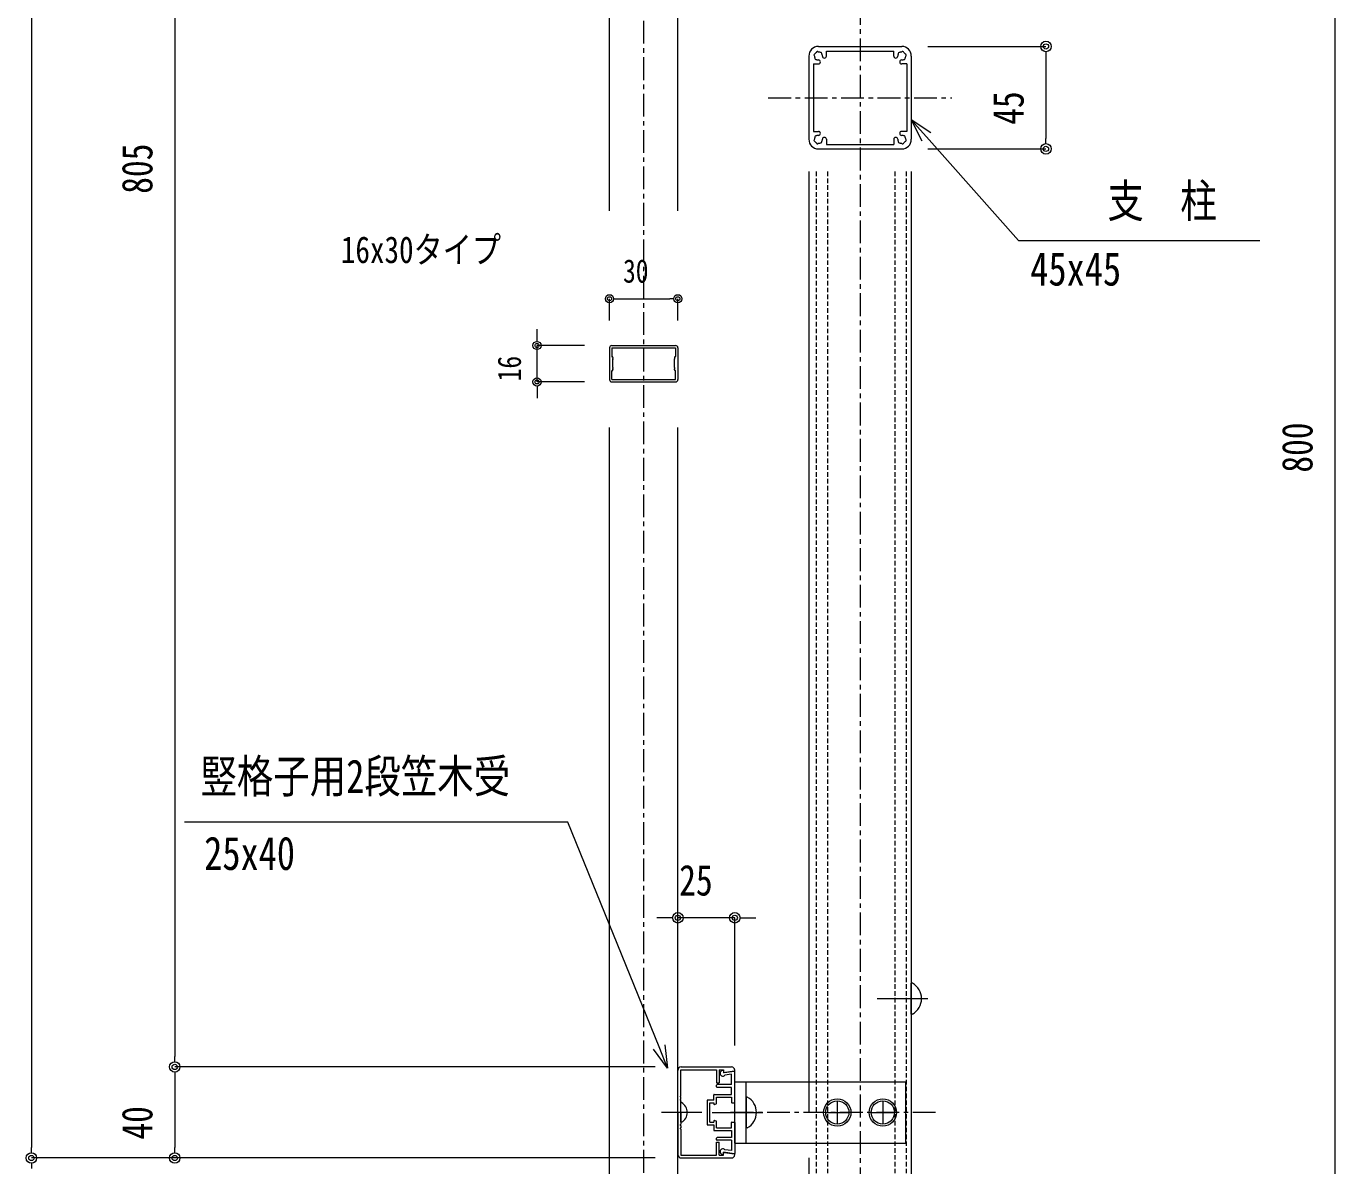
# Model space of a CAD drawing. Units: millimetres, scale not verified. Extents: x -1682 to 1682, y -1188 to 1188.
# Drawn here: x -415 to 159, y -400 to 100 of the extents above; entities that cross this region are included whole.
import ezdxf
from ezdxf.enums import TextEntityAlignment as Align

# ---------------------------------------------------------------- set-up
doc = ezdxf.new("R2010")
doc.units = ezdxf.units.MM
doc.header["$LTSCALE"] = 8
doc.linetypes.add('USER1', pattern=[2, 1.25, -0.25, 0.25, -0.25])
doc.linetypes.add('USER3', pattern=[0.375, 0.25, -0.125])
for name, color, linetype, lineweight in [('0-0_0', 7, 'Continuous', 18), ('0-3_アンカー', 4, 'Continuous', 18), ('0-5_6_U+FF8A_U+FF6F_U+FF81_U+FF9D_U+FF78_U+FF9E', 4, 'Continuous', 18), ('0-6_2躯体線', 4, 'Continuous', 18), ('0-7_3中心線', 2, 'USER1', 18), ('0-8_41_U+FF71_U+FF99_U+FF90', 6, 'Continuous', 18), ('0-9_1手摺寸法', 3, 'Continuous', 18), ('0-C_4アルミ', 6, 'Continuous', 18)]:
    doc.layers.add(name, color=color, linetype=linetype, lineweight=lineweight)
doc.styles.add('ＭＳ ゴシック', font='')
doc.styles.get('ＭＳ ゴシック').set_extended_font_data('MS Gothic')

msp = doc.modelspace()

# ---------------------------------------------------------------- linework, layer by layer
at = {"layer": '0-0_0'}
for p, q in [((32.392, 89.218), (32.392, 86.918)), ((-26.735, 59.267), (-20.097, 51.787)), ((32.392, 48.818), (32.392, 51.118)), ((-71.735, 36.518), (-71.735, -376.773)), ((-26.735, 36.518), (-26.735, -471.727)), ((-157.435, -19.322), (-155.635, -19.322)), ((-131.035, -19.322), (-132.835, -19.322)), ((-191.064, -38.05), (-191.064, -36.25)), ((-191.064, -57.65), (-191.064, -59.45)), ((-131.535, -291.27), (-133.835, -291.27)), ((-101.935, -291.27), (-99.635, -291.27)), ((-133.735, -357.273), (-137.495, -348.007)), ((-350.157, -354.473), (-350.157, -352.173)), ((-350.157, -359.073), (-350.157, -361.373)), ((-413.086, -394.473), (-413.086, -392.173)), ((-350.157, -394.473), (-350.157, -392.173)), ((-413.086, -399.073), (-413.086, -401.373)), ((-71.735, -396.773), (-71.735, -471.727))]:
    msp.add_line(p, q, dxfattribs=at)
for points in [[(-18.093, 53.566), (-26.735, 59.267), (-22.102, 50.009)], [(-20.097, 51.787), (20.262, 6.308), (126.296, 6.308)], [(-137.495, -348.007), (-177.584, -249.21), (-345.899, -249.21)], [(-135.012, -346.999), (-133.735, -357.273), (-139.978, -349.014)]]:
    msp.add_lwpolyline(points, dxfattribs=at)
for centre, radius in [((32.392, 91.518), 2.3), ((32.392, 91.518), 1.15), ((32.392, 46.518), 2.3), ((32.392, 46.518), 1.15), ((-159.235, -19.322), 1.8), ((-159.235, -19.322), 0.9), ((-129.235, -19.322), 1.8), ((-129.235, -19.322), 0.9), ((-191.064, -39.85), 1.8), ((-191.064, -39.85), 0.9), ((-191.064, -55.85), 1.8), ((-191.064, -55.85), 0.9), ((-129.235, -291.27), 2.3), ((-129.235, -291.27), 1.15), ((-104.235, -291.27), 2.3), ((-104.235, -291.27), 1.15), ((-350.157, -356.773), 2.3), ((-350.157, -356.773), 2.3), ((-350.157, -356.773), 1.15), ((-350.157, -356.773), 1.15), ((-413.086, -396.773), 2.3), ((-413.086, -396.773), 2.3), ((-413.086, -396.773), 1.15), ((-413.086, -396.773), 1.15), ((-350.157, -396.773), 2.3), ((-350.157, -396.773), 1.15)]:
    msp.add_circle(centre, radius, dxfattribs=at)
at = {"layer": '0-3_アンカー', "linetype": 'USER3'}
for p, q in [((-68.485, 36.518), (-68.485, -476.773)), ((-63.485, 36.518), (-63.485, -476.773)), ((-33.985, 36.518), (-33.985, -476.773)), ((-28.985, 36.518), (-28.985, -476.773))]:
    msp.add_line(p, q, dxfattribs=at)
at = {"layer": '0-5_6_U+FF8A_U+FF6F_U+FF81_U+FF9D_U+FF78_U+FF9E'}
for p, q in [((-59.235, -371.673), (-59.235, -381.873)), ((-39.235, -371.673), (-39.235, -381.873)), ((-64.335, -376.773), (-54.135, -376.773)), ((-44.335, -376.773), (-34.135, -376.773))]:
    msp.add_line(p, q, dxfattribs=at)
for centre, radius in [((-59.235, -376.773), 6), ((-59.235, -376.773), 5.1), ((-39.235, -376.773), 6), ((-39.235, -376.773), 5.1)]:
    msp.add_circle(centre, radius, dxfattribs=at)
at = {"layer": '0-6_2躯体線'}
for p, q in [((-26.735, -333.523), (-26.735, -320.023)), ((-26.235, -320.023), (-26.735, -320.023)), ((-41.675, -326.773), (-19.419, -326.773)), ((-26.235, -333.523), (-26.735, -333.523)), ((-127.935, -381.093), (-127.935, -372.453)), ((-127.615, -372.453), (-127.935, -372.453)), ((-99.235, -370.023), (-99.235, -383.523)), ((-98.735, -370.023), (-99.235, -370.023)), ((-118.682, -376.773), (-136.488, -376.773)), ((-114.175, -376.773), (-91.919, -376.773)), ((-127.615, -381.093), (-127.935, -381.093)), ((-98.735, -383.523), (-99.235, -383.523))]:
    msp.add_line(p, q, dxfattribs=at)
for centre, radius in [((-29.93, -326.773), 7.695), ((-129.98, -376.773), 4.925), ((-102.43, -376.773), 7.695)]:
    msp.add_arc(centre, radius, 298.69866, 61.30134, dxfattribs=at)
at = {"layer": '0-7_3中心線'}
for p, q in [((-49.235, 655.076), (-49.235, -889.897)), ((-144.235, -515.234), (-144.235, 638.235)), ((-89.542, 69.018), (-8.928, 69.018)), ((-16.074, -376.773), (-107.354, -376.773))]:
    msp.add_line(p, q, dxfattribs=at)
at = {"layer": '0-8_41_U+FF71_U+FF99_U+FF90'}
for p, q in [((-159.235, 19.331), (-159.235, 623.227)), ((-129.235, 19.331), (-129.235, 623.227)), ((-71.735, 87.318), (-71.735, 50.718)), ((-67.535, 91.518), (-30.935, 91.518)), ((-64.035, 89.518), (-34.435, 89.518)), ((-64.035, 87.318), (-64.035, 89.518)), ((-34.435, 87.318), (-34.435, 89.518)), ((-26.735, 87.318), (-26.735, 50.718)), ((-69.735, 83.818), (-69.735, 54.218)), ((-69.735, 83.818), (-67.535, 83.818)), ((-28.735, 83.818), (-30.935, 83.818)), ((-28.735, 83.818), (-28.735, 54.218)), ((-69.735, 54.218), (-67.535, 54.218)), ((-28.735, 54.218), (-30.935, 54.218)), ((-67.535, 46.518), (-30.935, 46.518)), ((-64.035, 50.718), (-64.035, 48.518)), ((-64.035, 48.518), (-34.435, 48.518)), ((-34.435, 50.718), (-34.435, 48.518)), ((-158.235, -39.85), (-130.235, -39.85)), ((-159.235, -40.85), (-159.235, -54.85)), ((-158.235, -40.85), (-130.235, -40.85)), ((-158.235, -40.85), (-158.235, -44.65)), ((-158.035, -44.85), (-157.935, -44.85)), ((-157.762, -45.15), (-157.819, -45.25)), ((-157.819, -45.45), (-157.762, -45.55)), ((-157.819, -45.85), (-157.762, -45.75)), ((-130.708, -45.15), (-130.65, -45.25)), ((-130.65, -45.45), (-130.708, -45.55)), ((-130.65, -45.85), (-130.708, -45.75)), ((-130.435, -44.85), (-130.535, -44.85)), ((-130.235, -40.85), (-130.235, -44.65)), ((-129.235, -40.85), (-129.235, -54.85)), ((-158.235, -54.85), (-158.235, -51.05)), ((-158.035, -50.85), (-157.935, -50.85)), ((-157.735, -46.196), (-157.819, -46.05)), ((-157.735, -49.504), (-157.819, -49.65)), ((-157.819, -49.85), (-157.762, -49.95)), ((-157.819, -50.25), (-157.762, -50.15)), ((-157.762, -50.55), (-157.819, -50.45)), ((-157.735, -49.504), (-157.735, -46.196)), ((-157.735, -49.504), (-157.735, -47.85)), ((-130.735, -46.196), (-130.65, -46.05)), ((-130.735, -49.504), (-130.735, -46.196)), ((-130.735, -49.504), (-130.735, -47.85)), ((-130.735, -49.504), (-130.65, -49.65)), ((-130.65, -49.85), (-130.708, -49.95)), ((-130.65, -50.25), (-130.708, -50.15)), ((-130.708, -50.55), (-130.65, -50.45)), ((-130.435, -50.85), (-130.535, -50.85)), ((-130.235, -54.85), (-130.235, -51.05)), ((-158.235, -54.85), (-130.235, -54.85)), ((-158.235, -55.85), (-130.235, -55.85)), ((-159.235, -476.773), (-159.235, -75.867)), ((-129.235, -476.773), (-129.235, -75.867))]:
    msp.add_line(p, q, dxfattribs=at)
for centre, radius, start, end in [((-67.535, 87.318), 4.2, 90, 180), ((-68.984, 87.706), 0.5, 165, 232.97569), ((-68.984, 87.706), 0.5, 97.02431, 165), ((-67.535, 87.318), 1.75, 180.35889, 195), ((-67.535, 87.318), 1.75, 195, 209.64111), ((-68.596, 86.258), 0.5, 157.02431, 225), ((-67.535, 87.318), 1.75, 135, 149.64111), ((-67.535, 87.318), 1.75, 120.35889, 135), ((-67.923, 88.767), 0.5, 105, 172.97569), ((-67.923, 88.767), 0.5, 37.02431, 105), ((-67.535, 87.318), 1.75, 75, 89.64111), ((-67.535, 87.318), 1.75, 60.35889, 75), ((-66.474, 88.379), 0.5, 45, 112.97569), ((-66.474, 88.379), 0.5, 337.02431, 45), ((-67.535, 87.318), 1.75, 15, 29.64111), ((-67.535, 87.318), 1.75, 0, 15), ((-64.91, 87.318), 0.875, 180, 0), ((-33.56, 87.318), 0.875, 180, 360), ((-30.935, 87.318), 1.75, 165, 180), ((-30.935, 87.318), 1.75, 150.35889, 165), ((-31.996, 88.379), 0.5, 135, 202.97569), ((-31.996, 88.379), 0.5, 67.02431, 135), ((-30.935, 87.318), 1.75, 105, 119.64111), ((-30.935, 87.318), 1.75, 90.35889, 105), ((-30.547, 88.767), 0.5, 75, 142.97569), ((-30.935, 87.318), 4.2, 360, 90), ((-30.547, 88.767), 0.5, 7.02431, 75), ((-30.935, 87.318), 1.75, 45, 59.64111), ((-30.935, 87.318), 1.75, 30.35889, 45), ((-29.874, 86.258), 0.5, 315, 22.97569), ((-29.486, 87.706), 0.5, 15, 82.97569), ((-30.935, 87.318), 1.75, 330.35889, 345), ((-30.935, 87.318), 1.75, 345, 359.64111), ((-29.486, 87.706), 0.5, 307.02431, 15), ((-68.596, 86.258), 0.5, 225, 292.97569), ((-67.535, 87.318), 1.75, 240.35889, 255), ((-67.535, 87.318), 1.75, 255, 269.64111), ((-67.535, 84.693), 0.875, 270, 90), ((-30.935, 84.693), 0.875, 90, 270), ((-30.935, 87.318), 1.75, 270.35889, 285), ((-30.935, 87.318), 1.75, 285, 299.64111), ((-29.874, 86.258), 0.5, 247.02431, 315), ((-68.596, 51.779), 0.5, 135, 202.97569), ((-68.596, 51.779), 0.5, 67.02431, 135), ((-67.535, 50.718), 1.75, 105, 119.64111), ((-67.535, 50.718), 1.75, 90.35889, 105), ((-67.535, 53.343), 0.875, 270, 90), ((-30.935, 53.343), 0.875, 90, 270), ((-30.935, 50.718), 1.75, 75, 89.64111), ((-30.935, 50.718), 1.75, 60.35889, 75), ((-29.874, 51.779), 0.5, 45, 112.97569), ((-29.874, 51.779), 0.5, 337.02431, 45), ((-67.535, 50.718), 4.2, 180, 270), ((-68.984, 50.33), 0.5, 127.02431, 195), ((-68.984, 50.33), 0.5, 195, 262.97569), ((-67.535, 50.718), 1.75, 165, 179.64111), ((-67.535, 50.718), 1.75, 150.35889, 165), ((-67.535, 50.718), 1.75, 210.35889, 225), ((-67.535, 50.718), 1.75, 225, 239.64111), ((-67.923, 49.269), 0.5, 187.02431, 255), ((-67.923, 49.269), 0.5, 255, 322.97569), ((-67.535, 50.718), 1.75, 270.35889, 285), ((-67.535, 50.718), 1.75, 285, 299.64111), ((-66.474, 49.658), 0.5, 247.02431, 315), ((-66.474, 49.658), 0.5, 315, 22.97569), ((-67.535, 50.718), 1.75, 330.35889, 345), ((-67.535, 50.718), 1.75, 345, 0), ((-64.91, 50.718), 0.875, 0, 180), ((-33.56, 50.718), 0.875, 360, 180), ((-30.935, 50.718), 1.75, 180, 195), ((-30.935, 50.718), 1.75, 195, 209.64111), ((-31.996, 49.658), 0.5, 157.02431, 225), ((-31.996, 49.658), 0.5, 225, 292.97569), ((-30.935, 50.718), 1.75, 240.35889, 255), ((-30.935, 50.718), 1.75, 255, 269.64111), ((-30.547, 49.269), 0.5, 217.02431, 285), ((-30.935, 50.718), 4.2, 270, 360), ((-30.547, 49.269), 0.5, 285, 352.97569), ((-30.935, 50.718), 1.75, 300.35889, 315), ((-30.935, 50.718), 1.75, 315, 329.64111), ((-29.486, 50.33), 0.5, 277.02431, 345), ((-30.935, 50.718), 1.75, 15, 29.64111), ((-30.935, 50.718), 1.75, 0.35889, 15), ((-29.486, 50.33), 0.5, 345, 52.97569), ((-158.235, -40.85), 1, 90, 180), ((-130.235, -40.85), 1, 0, 90), ((-158.035, -44.65), 0.2, 180, 270), ((-157.935, -45.05), 0.2, 330, 90), ((-157.646, -45.35), 0.2, 150, 210), ((-157.646, -45.95), 0.2, 150, 210), ((-157.935, -45.65), 0.2, 330, 30), ((-130.535, -45.05), 0.2, 90, 210), ((-130.535, -45.65), 0.2, 150, 210), ((-130.824, -45.35), 0.2, 330, 30), ((-130.824, -45.95), 0.2, 330, 30), ((-130.435, -44.65), 0.2, 270, 0), ((-158.035, -51.05), 0.2, 90, 180), ((-157.935, -50.65), 0.2, 270, 30), ((-157.646, -49.75), 0.2, 150, 210), ((-157.646, -50.35), 0.2, 150, 210), ((-157.935, -50.05), 0.2, 330, 30), ((-130.535, -50.05), 0.2, 150, 210), ((-130.535, -50.65), 0.2, 150, 270), ((-130.824, -49.75), 0.2, 330, 30), ((-130.824, -50.35), 0.2, 330, 30), ((-130.435, -51.05), 0.2, 0, 90), ((-158.235, -54.85), 1, 180, 270), ((-130.235, -54.85), 1, 270, 0)]:
    msp.add_arc(centre, radius, start, end, dxfattribs=at)
at = {"layer": '0-9_1手摺寸法'}
for p, q in [((-413.086, 483.627), (-413.086, -392.173)), ((-350.157, 443.627), (-350.157, -352.173)), ((159.228, 318.627), (159.228, -472.173)), ((-19.435, 91.518), (32.392, 91.518)), ((32.392, 86.918), (32.392, 51.118)), ((-19.435, 46.518), (32.392, 46.518)), ((-159.235, -28.85), (-159.235, -19.322)), ((-155.635, -19.322), (-132.835, -19.322)), ((-129.235, -28.85), (-129.235, -19.322)), ((-191.064, -36.25), (-191.064, -32.65)), ((-170.235, -39.85), (-191.064, -39.85)), ((-191.064, -55.85), (-191.064, -39.85)), ((-170.235, -55.85), (-191.064, -55.85)), ((-191.064, -59.45), (-191.064, -63.05)), ((-133.835, -291.27), (-138.435, -291.27)), ((-129.235, -345.19), (-129.235, -291.27)), ((-104.235, -291.27), (-129.235, -291.27)), ((-104.235, -347.315), (-104.235, -291.27)), ((-99.635, -291.27), (-95.035, -291.27)), ((-139.235, -356.773), (-350.157, -356.773)), ((-139.235, -356.773), (-350.157, -356.773)), ((-350.157, -361.373), (-350.157, -392.173)), ((-104.235, -363.273), (-29.235, -363.273)), ((-104.235, -390.273), (-104.235, -363.273)), ((-99.235, -390.273), (-99.235, -363.273)), ((-29.235, -363.273), (-29.235, -390.273)), ((-104.235, -390.273), (-29.235, -390.273)), ((-139.235, -396.773), (-413.086, -396.773)), ((-139.235, -396.773), (-413.086, -396.773)), ((-139.235, -396.773), (-350.157, -396.773))]:
    msp.add_line(p, q, dxfattribs=at)
at = {"layer": '0-C_4アルミ'}
for p, q in [((-129.235, -376.773), (-129.235, -358.273)), ((-127.935, -369.473), (-127.935, -358.073)), ((-127.935, -358.073), (-112.235, -358.073)), ((-127.735, -356.773), (-105.735, -356.773)), ((-112.235, -358.073), (-112.235, -363.773)), ((-111.035, -358.073), (-111.035, -363.773)), ((-111.035, -358.073), (-109.235, -358.073)), ((-109.235, -358.328), (-109.485, -358.328)), ((-109.235, -358.084), (-109.235, -358.935)), ((-109.235, -358.328), (-109.235, -359.304)), ((-104.463, -358.617), (-109.235, -359.304)), ((-108.876, -359.229), (-104.403, -358.586)), ((-105.735, -360.011), (-108.555, -360.413)), ((-105.735, -364.543), (-105.735, -359.999)), ((-104.235, -372.328), (-104.235, -358.803)), ((-112.235, -363.773), (-111.035, -363.773)), ((-112.235, -365.543), (-112.235, -364.743)), ((-105.735, -364.543), (-112.035, -364.543)), ((-105.735, -365.743), (-112.035, -365.743)), ((-105.735, -368.828), (-105.735, -365.743)), ((-128.142, -369.604), (-127.935, -369.473)), ((-128.142, -369.942), (-127.935, -370.073)), ((-128.142, -371.104), (-127.935, -370.973)), ((-128.142, -371.442), (-127.935, -371.573)), ((-127.935, -370.973), (-127.935, -370.073)), ((-127.935, -376.473), (-127.935, -371.573)), ((-116.435, -371.528), (-116.435, -382.028)), ((-113.435, -371.328), (-116.235, -371.328)), ((-115.235, -381.028), (-115.235, -372.528)), ((-115.235, -372.528), (-113.435, -372.528)), ((-113.435, -371.328), (-113.435, -369.028)), ((-113.435, -372.528), (-113.435, -373.051)), ((-113.235, -368.828), (-105.735, -368.828)), ((-113.172, -373.241), (-112.372, -372.974)), ((-112.235, -372.784), (-112.235, -370.028)), ((-112.235, -370.028), (-105.735, -370.028)), ((-105.735, -370.028), (-105.735, -372.328)), ((-105.535, -372.528), (-104.435, -372.528)), ((-129.235, -376.773), (-129.235, -395.273)), ((-128.142, -376.604), (-127.935, -376.473)), ((-128.142, -376.942), (-127.935, -377.073)), ((-127.935, -377.073), (-127.935, -381.973)), ((-128.142, -382.104), (-127.935, -381.973)), ((-128.142, -382.442), (-127.935, -382.573)), ((-128.142, -383.604), (-127.935, -383.473)), ((-128.142, -383.942), (-127.935, -384.073)), ((-127.935, -382.573), (-127.935, -383.473)), ((-127.935, -384.073), (-127.935, -395.473)), ((-116.235, -382.228), (-113.435, -382.228)), ((-115.235, -381.028), (-113.435, -381.028)), ((-113.435, -380.506), (-113.435, -381.028)), ((-113.435, -382.228), (-113.435, -384.528)), ((-113.235, -384.728), (-105.735, -384.728)), ((-112.372, -380.583), (-113.172, -380.316)), ((-112.235, -383.528), (-112.235, -380.773)), ((-112.235, -383.528), (-105.735, -383.528)), ((-105.735, -383.528), (-105.735, -381.228)), ((-105.735, -384.728), (-105.735, -387.803)), ((-105.535, -381.028), (-104.435, -381.028)), ((-104.235, -381.228), (-104.235, -394.742)), ((-112.235, -388.803), (-112.235, -388.003)), ((-112.235, -389.773), (-111.035, -389.773)), ((-112.235, -395.473), (-112.235, -389.773)), ((-105.735, -387.803), (-112.035, -387.803)), ((-105.735, -389.003), (-112.035, -389.003)), ((-111.035, -395.473), (-111.035, -389.773)), ((-105.735, -389.003), (-105.735, -393.546)), ((-127.935, -395.473), (-112.235, -395.473)), ((-111.035, -395.473), (-109.235, -395.473)), ((-109.235, -395.228), (-109.485, -395.228)), ((-104.463, -394.94), (-109.235, -394.253)), ((-109.235, -395.228), (-109.235, -394.253)), ((-109.235, -395.473), (-109.235, -394.622)), ((-108.876, -394.328), (-104.403, -394.971)), ((-105.735, -393.546), (-108.555, -393.143)), ((-127.735, -396.773), (-105.735, -396.773))]:
    msp.add_line(p, q, dxfattribs=at)
for centre, radius, start, end in [((-127.735, -358.273), 1.5, 90, 180), ((-109.485, -359.578), 1.25, 90, 318.08612), ((-108.935, -358.935), 0.3, 180, 281.30993), ((-105.735, -358.284), 1.5, 353.92862, 90), ((-104.435, -358.815), 0.2, 0, 98.1301), ((-104.455, -358.368), 0.224, 283.32817, 340.531), ((-112.035, -364.743), 0.2, 90, 180), ((-112.035, -365.543), 0.2, 180, 270), ((-128.035, -369.773), 0.2, 122.33353, 237.66647), ((-128.035, -371.273), 0.2, 122.33353, 237.66647), ((-116.235, -371.528), 0.2, 90, 180), ((-113.235, -369.028), 0.2, 90, 180), ((-113.235, -373.051), 0.2, 180, 288.43495), ((-112.435, -372.784), 0.2, 288.43495, 0), ((-105.535, -372.328), 0.2, 180, 270), ((-104.435, -372.328), 0.2, 270, 360), ((-128.035, -376.773), 0.2, 122.33353, 180), ((-128.035, -376.773), 0.2, 180, 237.66647), ((-128.035, -382.273), 0.2, 122.33353, 237.66647), ((-128.035, -383.773), 0.2, 122.33353, 237.66647), ((-116.235, -382.028), 0.2, 180, 270), ((-113.235, -380.506), 0.2, 71.56505, 180), ((-113.235, -384.528), 0.2, 180, 270), ((-112.435, -380.773), 0.2, 360, 71.56505), ((-105.535, -381.228), 0.2, 90, 180), ((-104.435, -381.228), 0.2, 0, 90), ((-112.035, -388.003), 0.2, 90, 180), ((-112.035, -388.803), 0.2, 180, 270), ((-127.735, -395.273), 1.5, 180, 270), ((-109.485, -393.978), 1.25, 41.91388, 270), ((-108.935, -394.622), 0.3, 78.69007, 180), ((-105.735, -395.273), 1.5, 270, 6.07138), ((-104.435, -394.742), 0.2, 261.8699, 0), ((-104.455, -395.189), 0.224, 19.469, 76.67183)]:
    msp.add_arc(centre, radius, start, end, dxfattribs=at)

# ---------------------------------------------------------------- texts
at = {"layer": '0-0_0', "style": 'ＭＳ ゴシック', "width": 0.8}
for s, height, p in [('支\u3000柱', 14.66, (59.37, 12.011)), ('16x30タイプ', 11.73, (-277.198, -7.145)), ('45x45', 14.66, (25.494, -17.921)), ('竪格子用2段笠木受', 14.66, (-338.858, -240.771)), ('25x40', 14.66, (-337.233, -274.628))]:
    msp.add_text(s, height=height, dxfattribs=at).set_placement(p, align=Align.BOTTOM_LEFT)
at = {"layer": '0-9_1手摺寸法', "color": 7, "style": 'ＭＳ ゴシック', "width": 0.8}
for s, height, p in [('45', 13.49, (26.642, 57.102)), ('805', 13.49, (-355.907, 26.802)), ('16', 10.26, (-195.064, -55.583)), ('800', 13.49, (153.478, -95.698)), ('40', 13.49, (-355.907, -388.689))]:
    msp.add_text(s, height=height, rotation=90, dxfattribs=at).set_placement(p, align=Align.BOTTOM_LEFT)
for s, height, p in [('30', 10.26, (-153.302, -15.322)), ('25', 13.49, (-128.651, -285.52))]:
    msp.add_text(s, height=height, dxfattribs=at).set_placement(p, align=Align.BOTTOM_LEFT)

doc.saveas('drawing.dxf')
